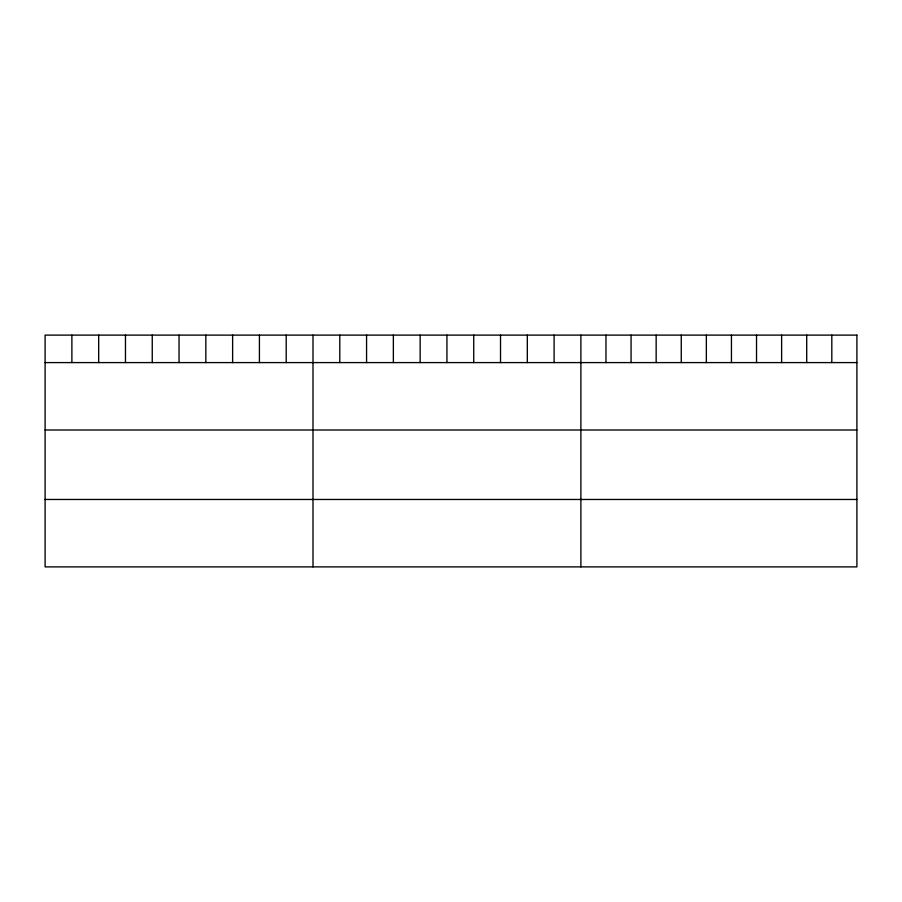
<?xml version="1.0" encoding="UTF-8"?>
<svg xmlns="http://www.w3.org/2000/svg" width="902" height="902" viewBox="0 0 902 902"><rect width="100%" height="100%" fill="white"/><g stroke="black" fill="none" stroke-linecap="round" stroke-linejoin="round"><path stroke-width="1.35" d="M45.1 362.593L856.9 362.593M45.1 430.006L856.9 430.006M45.1 499.471L856.9 499.471M831.813 335.116L831.813 362.593M806.715 335.116L806.715 362.593M781.628 335.116L781.628 362.593M756.53 335.116L756.53 362.593M731.443 335.116L731.443 362.593M706.345 335.116L706.345 362.593M681.258 335.116L681.258 362.593M656.16 335.116L656.16 362.593M631.073 335.116L631.073 362.593M605.975 335.116L605.975 362.593M580.888 335.116L580.888 566.884M554.099 335.116L554.099 362.593M527.309 335.116L527.309 362.593M500.52 335.116L500.52 362.593M473.73 335.116L473.73 362.593M446.941 335.116L446.941 362.593M420.152 335.116L420.152 362.593M393.362 335.116L393.362 362.593M366.573 335.116L366.573 362.593M339.783 335.116L339.783 362.593M312.994 335.116L312.994 566.884M286.205 335.116L286.205 362.593M259.415 335.116L259.415 362.593M232.626 335.116L232.626 362.593M205.836 335.116L205.836 362.593M179.047 335.116L179.047 362.593M152.258 335.116L152.258 362.593M125.468 335.116L125.468 362.593M98.679 335.116L98.679 362.593M71.889 335.116L71.889 362.593M856.9 335.116L45.1 335.116L45.1 566.884L856.9 566.884L856.9 335.116"/></g></svg>
